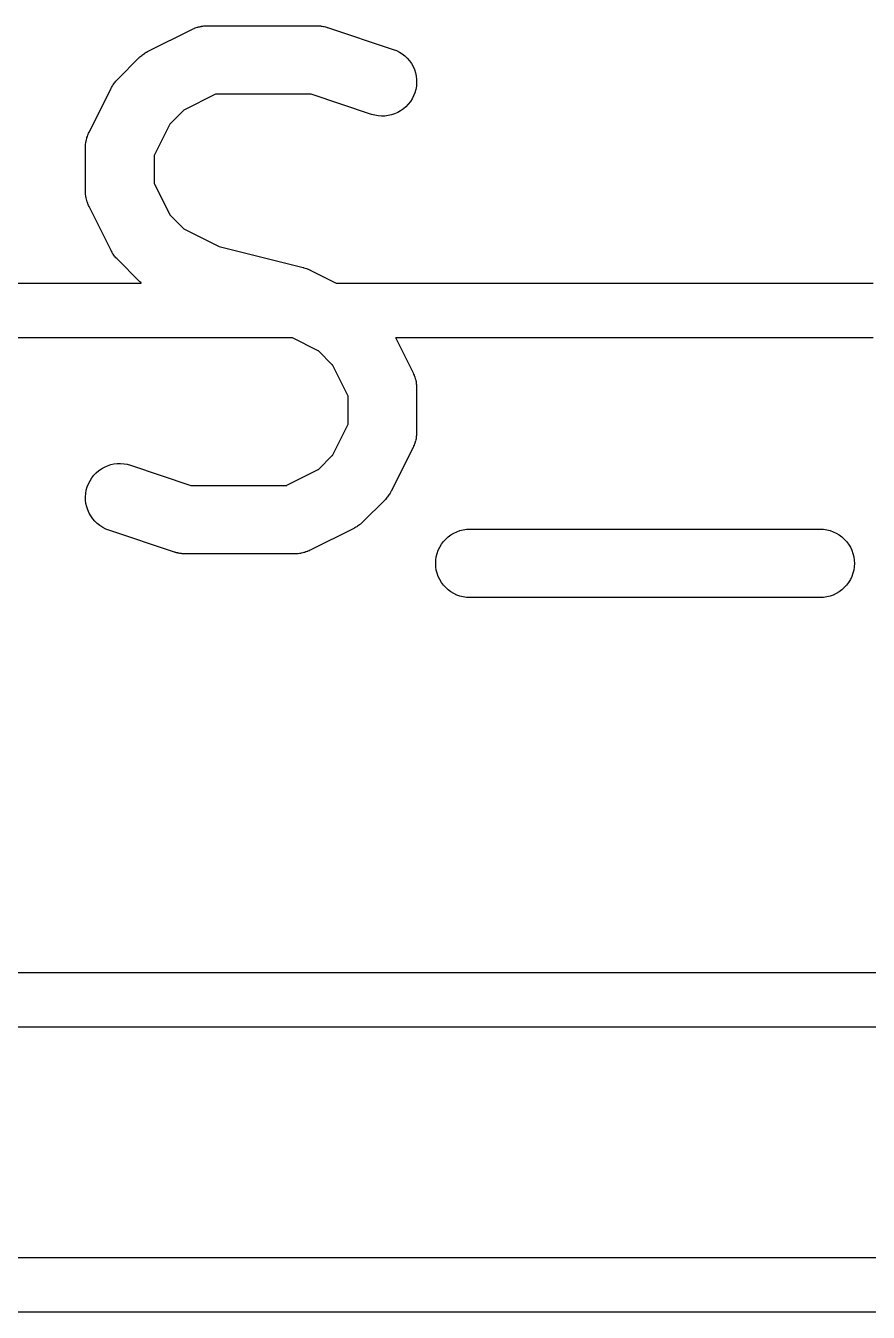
# Model space of a CAD drawing. Header units: metres. Extents: x 89 to 153, y -105 to 4.
# Drawn here: x 113.148 to 114.981, y -104.78 to -101.98 of the extents above; entities that cross this region are included whole.
import ezdxf

# ---------------------------------------------------------------- set-up
doc = ezdxf.new("R2010")
doc.units = ezdxf.units.M

msp = doc.modelspace()

# ---------------------------------------------------------------- linework, layer by layer
for points in [[(112.9991, -102.5405), (113.3987, -102.5405), (113.3987, -102.5405), (113.3987, -102.5405), (113.3987, -102.5405), (113.3987, -102.5405), (113.3987, -102.5405), (113.3987, -102.5405), (113.3987, -102.5405), (113.3987, -102.5405), (113.3988, -102.5405), (113.3988, -102.5405), (113.3988, -102.5405), (113.3988, -102.5405), (113.3988, -102.5405), (113.3988, -102.5405), (113.3988, -102.5405), (113.3988, -102.5405), (113.3988, -102.5405), (113.3988, -102.5404), (113.3988, -102.5404), (113.3988, -102.5404), (113.3989, -102.5404), (113.3989, -102.5404), (113.3989, -102.5404), (113.3989, -102.5404), (113.3989, -102.5404), (113.3989, -102.5404), (113.3989, -102.5404), (113.3989, -102.5404), (113.3989, -102.5404), (113.3989, -102.5404), (113.3989, -102.5404), (113.3989, -102.5404), (113.3989, -102.5404), (113.3989, -102.5404), (113.399, -102.5404), (113.399, -102.5404), (113.399, -102.5404), (113.399, -102.5404), (113.399, -102.5404), (113.399, -102.5404), (113.399, -102.5404), (113.399, -102.5404), (113.399, -102.5404), (113.399, -102.5403), (113.399, -102.5403), (113.399, -102.5403), (113.399, -102.5403), (113.399, -102.5403), (113.399, -102.5403), (113.399, -102.5403), (113.3991, -102.5403), (113.3991, -102.5403), (113.3991, -102.5403), (113.3991, -102.5403), (113.3991, -102.5403), (113.3991, -102.5403), (113.3991, -102.5403), (113.3991, -102.5403), (113.3991, -102.5402), (113.3991, -102.5402), (113.3991, -102.5402), (113.3991, -102.5402), (113.3991, -102.5402), (113.3991, -102.5402), (113.3991, -102.5402), (113.3991, -102.5402), (113.3991, -102.5402), (113.3991, -102.5402), (113.3991, -102.5402), (113.3991, -102.5402), (113.3991, -102.5402), (113.3991, -102.5401), (113.3991, -102.5401), (113.3992, -102.5401), (113.3992, -102.5401), (113.3992, -102.5401), (113.3992, -102.5401), (113.3992, -102.5401), (113.3992, -102.5401), (113.3992, -102.5401), (113.3992, -102.5401), (113.3992, -102.5401), (113.3992, -102.5401), (113.3992, -102.5401), (113.3992, -102.5401), (113.3992, -102.54), (113.3992, -102.54), (113.3992, -102.54), (113.3992, -102.54), (113.3992, -102.54), (113.3992, -102.54), (113.3992, -102.54), (113.3992, -102.54), (113.3992, -102.54), (113.3992, -102.54), (113.3992, -102.54), (113.3992, -102.54), (113.3992, -102.5399), (113.3992, -102.5399), (113.3992, -102.5399), (113.3992, -102.5399), (113.3992, -102.5399), (113.3992, -102.5399), (113.3992, -102.5399), (113.3992, -102.5399), (113.3992, -102.5399), (113.3992, -102.5399), (113.3992, -102.5399), (113.3992, -102.5399), (113.3992, -102.5398), (113.3992, -102.5398), (113.3992, -102.5398), (113.3992, -102.5398), (113.3992, -102.5398), (113.3992, -102.5398), (113.3991, -102.5398), (113.3991, -102.5398), (113.3991, -102.5398), (113.3991, -102.5398), (113.3991, -102.5398), (113.3991, -102.5398), (113.3991, -102.5397), (113.3991, -102.5397), (113.3991, -102.5397), (113.3991, -102.5397), (113.3991, -102.5397), (113.3991, -102.5397), (113.3991, -102.5397), (113.3991, -102.5397), (113.3991, -102.5397), (113.3991, -102.5397), (113.3991, -102.5397), (113.3991, -102.5397), (113.3991, -102.5397), (113.3991, -102.5397), (113.3991, -102.5397), (113.3991, -102.5396), (113.3991, -102.5396), (113.3991, -102.5396), (113.399, -102.5396), (113.399, -102.5396), (113.399, -102.5396), (113.399, -102.5396), (113.399, -102.5396), (113.399, -102.5396), (113.3986, -102.5392), (113.3986, -102.5392), (113.3986, -102.5392), (113.3986, -102.5392), (113.3986, -102.5392), (113.3986, -102.5392), (113.3986, -102.5392), (113.3966, -102.5375), (113.3959, -102.5368), (113.3959, -102.5368), (113.3959, -102.5368), (113.3959, -102.5368), (113.3959, -102.5368), (113.3959, -102.5368), (113.3959, -102.5368), (113.3959, -102.5368), (113.3951, -102.5361), (113.3475, -102.4885), (113.3469, -102.4877), (113.3469, -102.4877), (113.3469, -102.4877), (113.3469, -102.4877), (113.3469, -102.4877), (113.3468, -102.4877), (113.3468, -102.4877), (113.3468, -102.4877), (113.3461, -102.487), (113.3444, -102.485), (113.3444, -102.485), (113.3444, -102.485), (113.3444, -102.485), (113.3444, -102.485), (113.3444, -102.485), (113.3444, -102.485), (113.3426, -102.4831), (113.342, -102.4823), (113.342, -102.4822), (113.342, -102.4822), (113.342, -102.4822), (113.342, -102.4822), (113.342, -102.4822), (113.342, -102.4822), (113.342, -102.4822), (113.3414, -102.4815), (113.3398, -102.4793), (113.3398, -102.4793), (113.3398, -102.4793), (113.3398, -102.4793), (113.3398, -102.4793), (113.3398, -102.4793), (113.3398, -102.4793), (113.3383, -102.4772), (113.3378, -102.4763), (113.3377, -102.4763), (113.3377, -102.4763), (113.3377, -102.4763), (113.3377, -102.4763), (113.3377, -102.4763), (113.3377, -102.4763), (113.3377, -102.4763), (113.3372, -102.4755), (113.3359, -102.4732), (113.3359, -102.4732), (113.3359, -102.4732), (113.3359, -102.4732), (113.3359, -102.4732), (113.3359, -102.4732), (113.3359, -102.4732), (113.3345, -102.4709), (113.3341, -102.47), (113.3341, -102.47), (113.3341, -102.47), (113.3341, -102.47), (113.3341, -102.47), (113.3341, -102.47), (113.3341, -102.47), (113.3341, -102.47), (113.3336, -102.4691), (113.286, -102.3739), (113.2849, -102.3715), (113.2849, -102.3715), (113.2849, -102.3715), (113.2849, -102.3714), (113.2849, -102.3714), (113.2849, -102.3714), (113.2849, -102.3714), (113.2838, -102.3691), (113.2834, -102.3681), (113.2834, -102.3681), (113.2834, -102.3681), (113.2834, -102.3681), (113.2834, -102.3681), (113.2834, -102.3681), (113.2834, -102.3681), (113.2834, -102.3681), (113.283, -102.3672), (113.2822, -102.3647), (113.2822, -102.3647), (113.2822, -102.3647), (113.2822, -102.3647), (113.2822, -102.3647), (113.2822, -102.3647), (113.2822, -102.3647), (113.2813, -102.3622), (113.281, -102.3612), (113.281, -102.3612), (113.281, -102.3612), (113.281, -102.3612), (113.281, -102.3612), (113.281, -102.3612), (113.281, -102.3612), (113.281, -102.3612), (113.2807, -102.3602), (113.2802, -102.3576), (113.2802, -102.3576), (113.2802, -102.3576), (113.2802, -102.3576), (113.2802, -102.3576), (113.2802, -102.3576), (113.2802, -102.3576), (113.2795, -102.3551), (113.2794, -102.3541), (113.2794, -102.3541), (113.2794, -102.3541), (113.2794, -102.3541), (113.2794, -102.3541), (113.2794, -102.3541), (113.2794, -102.3541), (113.2794, -102.3541), (113.2791, -102.3531), (113.2788, -102.3505), (113.2788, -102.3505), (113.2788, -102.3505), (113.2788, -102.3505), (113.2788, -102.3505), (113.2788, -102.3505), (113.2788, -102.3504), (113.2784, -102.3478), (113.2784, -102.3468), (113.2784, -102.3468), (113.2784, -102.3468), (113.2784, -102.3468), (113.2784, -102.3468), (113.2784, -102.3468), (113.2784, -102.3468), (113.2784, -102.3468), (113.2783, -102.3458), (113.2782, -102.3432), (113.2782, -102.3432), (113.2782, -102.3432), (113.2782, -102.3432), (113.2782, -102.3432), (113.2782, -102.3432), (113.2782, -102.3432), (113.2781, -102.3405), (113.2781, -102.2453), (113.2782, -102.2427), (113.2782, -102.2427), (113.2782, -102.2427), (113.2782, -102.2427), (113.2782, -102.2427), (113.2782, -102.2427), (113.2782, -102.2426), (113.2783, -102.24), (113.2784, -102.239), (113.2784, -102.239), (113.2784, -102.239), (113.2784, -102.239), (113.2784, -102.239), (113.2784, -102.239), (113.2784, -102.239), (113.2784, -102.239), (113.2784, -102.238), (113.2788, -102.2354), (113.2788, -102.2354), (113.2788, -102.2354), (113.2788, -102.2354), (113.2788, -102.2354), (113.2788, -102.2354), (113.2788, -102.2354), (113.2791, -102.2327), (113.2794, -102.2318), (113.2794, -102.2318), (113.2794, -102.2318), (113.2794, -102.2318), (113.2794, -102.2318), (113.2794, -102.2317), (113.2794, -102.2317), (113.2794, -102.2317), (113.2795, -102.2308), (113.2802, -102.2282), (113.2802, -102.2282), (113.2802, -102.2282), (113.2802, -102.2282), (113.2802, -102.2282), (113.2802, -102.2282), (113.2802, -102.2282), (113.2807, -102.2256), (113.281, -102.2247), (113.281, -102.2247), (113.281, -102.2247), (113.281, -102.2246), (113.281, -102.2246), (113.281, -102.2246), (113.281, -102.2246), (113.281, -102.2246), (113.2813, -102.2237), (113.2822, -102.2212), (113.2822, -102.2212), (113.2822, -102.2212), (113.2822, -102.2212), (113.2822, -102.2212), (113.2822, -102.2212), (113.2822, -102.2212), (113.283, -102.2187), (113.2834, -102.2177), (113.2834, -102.2177), (113.2834, -102.2177), (113.2834, -102.2177), (113.2834, -102.2177), (113.2834, -102.2177), (113.2834, -102.2177), (113.2834, -102.2177), (113.2838, -102.2168), (113.2849, -102.2144), (113.2849, -102.2144), (113.2849, -102.2144), (113.2849, -102.2144), (113.2849, -102.2144), (113.2849, -102.2144), (113.2849, -102.2144), (113.286, -102.2119), (113.3336, -102.1167), (113.3341, -102.1159), (113.3341, -102.1158), (113.3341, -102.1158), (113.3341, -102.1158), (113.3341, -102.1158), (113.3341, -102.1158), (113.3341, -102.1158), (113.3341, -102.1158), (113.3345, -102.1149), (113.3359, -102.1127), (113.3359, -102.1127), (113.3359, -102.1127), (113.3359, -102.1127), (113.3359, -102.1126), (113.3359, -102.1126), (113.3359, -102.1126), (113.3372, -102.1103), (113.3377, -102.1095), (113.3377, -102.1095), (113.3377, -102.1095), (113.3377, -102.1095), (113.3377, -102.1095), (113.3377, -102.1095), (113.3377, -102.1095), (113.3378, -102.1095), (113.3383, -102.1086), (113.3398, -102.1065), (113.3398, -102.1065), (113.3398, -102.1065), (113.3398, -102.1065), (113.3398, -102.1065), (113.3398, -102.1065), (113.3398, -102.1065), (113.3414, -102.1044), (113.342, -102.1036), (113.342, -102.1036), (113.342, -102.1036), (113.342, -102.1036), (113.342, -102.1036), (113.342, -102.1036), (113.342, -102.1036), (113.342, -102.1036), (113.3426, -102.1028), (113.3444, -102.1008), (113.3444, -102.1008), (113.3444, -102.1008), (113.3444, -102.1008), (113.3444, -102.1008), (113.3444, -102.1008), (113.3444, -102.1008), (113.3461, -102.0988), (113.3468, -102.0981), (113.3468, -102.0981), (113.3468, -102.0981), (113.3469, -102.0981), (113.3469, -102.0981), (113.3469, -102.0981), (113.3469, -102.0981), (113.3469, -102.0981), (113.3475, -102.0973), (113.3951, -102.0497), (113.3959, -102.0491), (113.3959, -102.0491), (113.3959, -102.0491), (113.3959, -102.0491), (113.3959, -102.0491), (113.3959, -102.049), (113.3959, -102.049), (113.3959, -102.049), (113.3966, -102.0483), (113.3986, -102.0466), (113.3986, -102.0466), (113.3986, -102.0466), (113.3986, -102.0466), (113.3986, -102.0466), (113.3986, -102.0466), (113.3986, -102.0466), (113.4006, -102.0448), (113.4014, -102.0442), (113.4014, -102.0442), (113.4014, -102.0442), (113.4014, -102.0442), (113.4014, -102.0442), (113.4014, -102.0442), (113.4014, -102.0442), (113.4014, -102.0442), (113.4022, -102.0436), (113.4043, -102.042), (113.4043, -102.042), (113.4043, -102.042), (113.4043, -102.042), (113.4043, -102.042), (113.4043, -102.042), (113.4043, -102.042), (113.4064, -102.0405), (113.4073, -102.04), (113.4073, -102.0399), (113.4073, -102.0399), (113.4073, -102.0399), (113.4073, -102.0399), (113.4073, -102.0399), (113.4073, -102.0399), (113.4073, -102.0399), (113.4081, -102.0394), (113.4104, -102.0381), (113.4104, -102.0381), (113.4104, -102.0381), (113.4105, -102.0381), (113.4105, -102.0381), (113.4105, -102.0381), (113.4105, -102.0381), (113.4127, -102.0367), (113.4136, -102.0363), (113.4136, -102.0363), (113.4136, -102.0363), (113.4136, -102.0363), (113.4136, -102.0363), (113.4136, -102.0363), (113.4136, -102.0363), (113.4137, -102.0363), (113.4145, -102.0358), (113.5097, -101.9882), (113.5122, -101.9871), (113.5122, -101.9871), (113.5122, -101.9871), (113.5122, -101.9871), (113.5122, -101.9871), (113.5122, -101.9871), (113.5122, -101.9871), (113.5146, -101.986), (113.5155, -101.9856), (113.5155, -101.9856), (113.5155, -101.9856), (113.5155, -101.9856), (113.5155, -101.9856), (113.5155, -101.9856), (113.5155, -101.9856), (113.5155, -101.9856), (113.5165, -101.9852), (113.519, -101.9844), (113.519, -101.9844), (113.519, -101.9844), (113.519, -101.9844), (113.519, -101.9844), (113.519, -101.9844), (113.519, -101.9844), (113.5215, -101.9835), (113.5224, -101.9832), (113.5224, -101.9832), (113.5224, -101.9832), (113.5224, -101.9832), (113.5224, -101.9832), (113.5225, -101.9832), (113.5225, -101.9832), (113.5225, -101.9832), (113.5234, -101.9829), (113.526, -101.9824), (113.526, -101.9824), (113.526, -101.9824), (113.526, -101.9824), (113.526, -101.9824), (113.526, -101.9824), (113.526, -101.9824), (113.5286, -101.9817), (113.5295, -101.9816), (113.5295, -101.9816), (113.5295, -101.9816), (113.5296, -101.9816), (113.5296, -101.9816), (113.5296, -101.9816), (113.5296, -101.9816), (113.5296, -101.9816), (113.5305, -101.9813), (113.5332, -101.981), (113.5332, -101.981), (113.5332, -101.981), (113.5332, -101.981), (113.5332, -101.981), (113.5332, -101.981), (113.5332, -101.981), (113.5358, -101.9806), (113.5368, -101.9806), (113.5368, -101.9806), (113.5368, -101.9806), (113.5368, -101.9806), (113.5368, -101.9806), (113.5368, -101.9806), (113.5368, -101.9806), (113.5368, -101.9806), (113.5378, -101.9805), (113.5404, -101.9804), (113.5405, -101.9804), (113.5405, -101.9804), (113.5405, -101.9804), (113.5405, -101.9804), (113.5405, -101.9804), (113.5405, -101.9804), (113.5431, -101.9803), (113.7812, -101.9803), (113.7822, -101.9803), (113.7822, -101.9803), (113.7822, -101.9803), (113.7822, -101.9803), (113.7822, -101.9803), (113.7822, -101.9803), (113.7822, -101.9803), (113.7822, -101.9803), (113.7832, -101.9803), (113.7858, -101.9805), (113.7859, -101.9805), (113.7859, -101.9805), (113.7859, -101.9805), (113.7859, -101.9805), (113.7859, -101.9805), (113.7859, -101.9805), (113.7885, -101.9806), (113.7895, -101.9808), (113.7895, -101.9808), (113.7895, -101.9808), (113.7895, -101.9808), (113.7895, -101.9808), (113.7895, -101.9808), (113.7895, -101.9808), (113.7895, -101.9808), (113.7905, -101.9809), (113.7931, -101.9813), (113.7931, -101.9813), (113.7931, -101.9813), (113.7931, -101.9813), (113.7931, -101.9813), (113.7931, -101.9813), (113.7931, -101.9813), (113.7957, -101.9817), (113.7967, -101.982), (113.7967, -101.982), (113.7967, -101.982), (113.7967, -101.982), (113.7967, -101.982), (113.7967, -101.982), (113.7967, -101.982), (113.7967, -101.982), (113.7977, -101.9821), (113.8003, -101.9829), (113.8003, -101.9829), (113.8003, -101.9829), (113.8003, -101.9829), (113.8003, -101.9829), (113.8003, -101.9829), (113.8003, -101.9829), (113.8028, -101.9835), (113.8038, -101.9838), (113.8038, -101.9838), (113.8038, -101.9838), (113.8038, -101.9838), (113.8038, -101.9838), (113.8038, -101.9838), (113.8038, -101.9838), (113.8038, -101.9838), (113.8048, -101.9841), (113.9476, -102.0317), (113.9544, -102.0344), (113.961, -102.0377), (113.9671, -102.0416), (113.9729, -102.0461), (113.9782, -102.0512), (113.9829, -102.0567), (113.9871, -102.0627), (113.9907, -102.0691), (113.9937, -102.0758), (113.9959, -102.0828), (113.9975, -102.0899), (113.9984, -102.0972), (113.9986, -102.1045), (113.998, -102.1118), (113.9967, -102.119), (113.9948, -102.126), (113.9921, -102.1328), (113.9888, -102.1394), (113.9849, -102.1455), (113.9804, -102.1513), (113.9753, -102.1566), (113.9697, -102.1613), (113.9638, -102.1655), (113.9574, -102.1691), (113.9507, -102.1721), (113.9437, -102.1743), (113.9366, -102.1759), (113.9293, -102.1768), (113.922, -102.1769), (113.9147, -102.1764), (113.9075, -102.1751), (113.9005, -102.1731), (113.7692, -102.1294), (113.7692, -102.1294), (113.7692, -102.1294), (113.7691, -102.1294), (113.7691, -102.1294), (113.7691, -102.1294), (113.7691, -102.1294), (113.7691, -102.1294), (113.7691, -102.1294), (113.7691, -102.1294), (113.7691, -102.1294), (113.7691, -102.1294), (113.7691, -102.1294), (113.7691, -102.1294), (113.7691, -102.1294), (113.769, -102.1294), (113.769, -102.1294), (113.769, -102.1294), (113.769, -102.1294), (113.769, -102.1294), (113.5608, -102.1294), (113.5608, -102.1294), (113.5608, -102.1294), (113.5608, -102.1294), (113.5608, -102.1294), (113.5608, -102.1294), (113.5608, -102.1294), (113.5608, -102.1294), (113.5608, -102.1294), (113.5607, -102.1294), (113.5607, -102.1294), (113.5607, -102.1294), (113.5607, -102.1294), (113.5607, -102.1294), (113.5607, -102.1294), (113.5607, -102.1294), (113.5607, -102.1294), (113.5607, -102.1294), (113.5607, -102.1294), (113.5607, -102.1294), (113.5607, -102.1294), (113.5606, -102.1294), (113.5606, -102.1294), (113.5606, -102.1294), (113.5606, -102.1294), (113.5606, -102.1294), (113.5606, -102.1294), (113.5606, -102.1294), (113.5606, -102.1294), (113.5606, -102.1294), (113.5606, -102.1294), (113.5606, -102.1294), (113.4921, -102.1637), (113.4921, -102.1637), (113.4921, -102.1637), (113.4921, -102.1637), (113.4921, -102.1637), (113.492, -102.1637), (113.492, -102.1637), (113.492, -102.1637), (113.492, -102.1637), (113.492, -102.1637), (113.492, -102.1637), (113.492, -102.1637), (113.492, -102.1637), (113.492, -102.1637), (113.492, -102.1637), (113.492, -102.1637), (113.492, -102.1637), (113.492, -102.1637), (113.492, -102.1637), (113.492, -102.1638), (113.4616, -102.1942), (113.4615, -102.1942), (113.4615, -102.1942), (113.4615, -102.1942), (113.4615, -102.1942), (113.4615, -102.1942), (113.4615, -102.1942), (113.4615, -102.1942), (113.4615, -102.1942), (113.4615, -102.1942), (113.4615, -102.1942), (113.4615, -102.1942), (113.4615, -102.1942), (113.4615, -102.1942), (113.4615, -102.1942), (113.4615, -102.1943), (113.4615, -102.1943), (113.4615, -102.1943), (113.4615, -102.1943), (113.4615, -102.1943), (113.4272, -102.2628), (113.4272, -102.2628), (113.4272, -102.2628), (113.4272, -102.2628), (113.4272, -102.2628), (113.4272, -102.2628), (113.4272, -102.2628), (113.4272, -102.2628), (113.4272, -102.2628), (113.4272, -102.2628), (113.4272, -102.2628), (113.4272, -102.2629), (113.4272, -102.2629), (113.4272, -102.2629), (113.4272, -102.2629), (113.4272, -102.2629), (113.4272, -102.2629), (113.4272, -102.2629), (113.4272, -102.2629), (113.4272, -102.2629), (113.4272, -102.2629), (113.4272, -102.2629), (113.4272, -102.2629), (113.4272, -102.263), (113.4272, -102.263), (113.4272, -102.263), (113.4272, -102.263), (113.4272, -102.263), (113.4272, -102.263), (113.4272, -102.263), (113.4272, -102.263), (113.4272, -102.263), (113.4272, -102.3228), (113.4272, -102.3228), (113.4272, -102.3228), (113.4272, -102.3228), (113.4272, -102.3228), (113.4272, -102.3229), (113.4272, -102.3229), (113.4272, -102.3229), (113.4272, -102.3229), (113.4272, -102.3229), (113.4272, -102.3229), (113.4272, -102.3229), (113.4272, -102.3229), (113.4272, -102.3229), (113.4272, -102.3229), (113.4272, -102.3229), (113.4272, -102.3229), (113.4272, -102.3229), (113.4272, -102.323), (113.4272, -102.323), (113.4272, -102.323), (113.4272, -102.323), (113.4272, -102.323), (113.4272, -102.323), (113.4272, -102.323), (113.4272, -102.323), (113.4272, -102.323), (113.4272, -102.323), (113.4272, -102.323), (113.4272, -102.323), (113.4272, -102.323), (113.4272, -102.323), (113.4615, -102.3915), (113.4615, -102.3916), (113.4615, -102.3916), (113.4615, -102.3916), (113.4615, -102.3916), (113.4615, -102.3916), (113.4615, -102.3916), (113.4615, -102.3916), (113.4615, -102.3916), (113.4615, -102.3916), (113.4615, -102.3916), (113.4615, -102.3916), (113.4615, -102.3916), (113.4615, -102.3916), (113.4615, -102.3916), (113.4615, -102.3917), (113.4615, -102.3917), (113.4615, -102.3917), (113.4615, -102.3917), (113.4616, -102.3917), (113.492, -102.4221), (113.492, -102.4221), (113.492, -102.4221), (113.492, -102.4221), (113.492, -102.4221), (113.492, -102.4221), (113.492, -102.4221), (113.492, -102.4221), (113.492, -102.4221), (113.492, -102.4221), (113.492, -102.4221), (113.492, -102.4221), (113.492, -102.4221), (113.492, -102.4221), (113.492, -102.4221), (113.4921, -102.4222), (113.4921, -102.4222), (113.4921, -102.4222), (113.4921, -102.4222), (113.4921, -102.4222), (113.5691, -102.4607), (113.5691, -102.4607), (113.5691, -102.4607), (113.5691, -102.4607), (113.5691, -102.4607), (113.5691, -102.4607), (113.5691, -102.4607), (113.5691, -102.4607), (113.5691, -102.4607), (113.5691, -102.4607), (113.5691, -102.4607), (113.5692, -102.4607), (113.5692, -102.4607), (113.5692, -102.4607), (113.7516, -102.5063), (113.7524, -102.5066), (113.7524, -102.5066), (113.7524, -102.5066), (113.7524, -102.5066), (113.7524, -102.5066), (113.7525, -102.5066), (113.7525, -102.5066), (113.7525, -102.5066), (113.7533, -102.5067), (113.7559, -102.5076), (113.7559, -102.5076), (113.7559, -102.5076), (113.7559, -102.5076), (113.7559, -102.5076), (113.7559, -102.5076), (113.7559, -102.5076), (113.7586, -102.5084), (113.7594, -102.5087), (113.7594, -102.5088), (113.7594, -102.5088), (113.7594, -102.5088), (113.7594, -102.5088), (113.7594, -102.5088), (113.7594, -102.5088), (113.7594, -102.5088), (113.7602, -102.509), (113.7628, -102.5102), (113.7628, -102.5102), (113.7628, -102.5102), (113.7628, -102.5102), (113.7628, -102.5102), (113.7628, -102.5102), (113.7628, -102.5102), (113.7654, -102.5112), (113.7661, -102.5116), (113.7661, -102.5116), (113.7661, -102.5116), (113.7661, -102.5116), (113.7661, -102.5116), (113.7662, -102.5116), (113.7662, -102.5116), (113.7662, -102.5116), (113.7669, -102.512), (113.8238, -102.5404), (113.8238, -102.5404), (113.8238, -102.5404), (113.8238, -102.5404), (113.8238, -102.5404), (113.8239, -102.5404), (113.8239, -102.5404), (113.8239, -102.5404), (113.8239, -102.5404), (113.8239, -102.5404), (113.8239, -102.5404), (113.8239, -102.5404), (113.8239, -102.5405), (113.8239, -102.5405), (113.8239, -102.5405), (113.8239, -102.5405), (113.8239, -102.5405), (113.8239, -102.5405), (113.824, -102.5405), (113.824, -102.5405), (113.824, -102.5405), (113.824, -102.5405), (113.824, -102.5405), (113.824, -102.5405), (113.824, -102.5405), (113.824, -102.5405), (113.824, -102.5405), (113.824, -102.5405), (113.824, -102.5405), (113.824, -102.5405), (113.824, -102.5405), (113.824, -102.5405), (114.9919, -102.5405)], [(114.9919, -102.6595), (113.9534, -102.6595), (113.9534, -102.6595), (113.9534, -102.6595), (113.9534, -102.6595), (113.9534, -102.6595), (113.9534, -102.6595), (113.9534, -102.6595), (113.9534, -102.6595), (113.9533, -102.6595), (113.9533, -102.6595), (113.9533, -102.6595), (113.9533, -102.6595), (113.9533, -102.6595), (113.9533, -102.6595), (113.9533, -102.6595), (113.9533, -102.6595), (113.9533, -102.6595), (113.9533, -102.6595), (113.9533, -102.6596), (113.9533, -102.6596), (113.9532, -102.6596), (113.9532, -102.6596), (113.9532, -102.6596), (113.9532, -102.6596), (113.9532, -102.6596), (113.9532, -102.6596), (113.9532, -102.6596), (113.9532, -102.6596), (113.9532, -102.6596), (113.9532, -102.6596), (113.9532, -102.6596), (113.9532, -102.6596), (113.9532, -102.6596), (113.9532, -102.6596), (113.9532, -102.6596), (113.9531, -102.6596), (113.9531, -102.6596), (113.9531, -102.6596), (113.9531, -102.6596), (113.9531, -102.6596), (113.9531, -102.6596), (113.9531, -102.6596), (113.9531, -102.6596), (113.9531, -102.6596), (113.9531, -102.6596), (113.9531, -102.6597), (113.9531, -102.6597), (113.9531, -102.6597), (113.9531, -102.6597), (113.9531, -102.6597), (113.953, -102.6597), (113.953, -102.6597), (113.953, -102.6597), (113.953, -102.6597), (113.953, -102.6597), (113.953, -102.6597), (113.953, -102.6597), (113.953, -102.6597), (113.953, -102.6597), (113.953, -102.6597), (113.953, -102.6597), (113.953, -102.6597), (113.953, -102.6598), (113.953, -102.6598), (113.953, -102.6598), (113.953, -102.6598), (113.953, -102.6598), (113.953, -102.6598), (113.953, -102.6598), (113.953, -102.6598), (113.953, -102.6598), (113.953, -102.6598), (113.9529, -102.6598), (113.9529, -102.6598), (113.9529, -102.6598), (113.9529, -102.6599), (113.9529, -102.6599), (113.9529, -102.6599), (113.9529, -102.6599), (113.9529, -102.6599), (113.9529, -102.6599), (113.9529, -102.6599), (113.9529, -102.6599), (113.9529, -102.6599), (113.9529, -102.6599), (113.9529, -102.6599), (113.9529, -102.6599), (113.9529, -102.6599), (113.9529, -102.6599), (113.9529, -102.66), (113.9529, -102.66), (113.9529, -102.66), (113.9529, -102.66), (113.9529, -102.66), (113.9529, -102.66), (113.9529, -102.66), (113.9529, -102.66), (113.9529, -102.66), (113.9529, -102.66), (113.9529, -102.66), (113.9529, -102.66), (113.9529, -102.6601), (113.9529, -102.6601), (113.9529, -102.6601), (113.9529, -102.6601), (113.9529, -102.6601), (113.9529, -102.6601), (113.9529, -102.6601), (113.9529, -102.6601), (113.9529, -102.6601), (113.9529, -102.6601), (113.9529, -102.6601), (113.9529, -102.6601), (113.9529, -102.6602), (113.9529, -102.6602), (113.9529, -102.6602), (113.9529, -102.6602), (113.9529, -102.6602), (113.9529, -102.6602), (113.9529, -102.6602), (113.9529, -102.6602), (113.9529, -102.6602), (113.9529, -102.6602), (113.9529, -102.6602), (113.9529, -102.6602), (113.953, -102.6602), (113.953, -102.6602), (113.953, -102.6603), (113.9907, -102.7358), (113.9918, -102.7382), (113.9918, -102.7382), (113.9918, -102.7382), (113.9918, -102.7382), (113.9918, -102.7382), (113.9918, -102.7382), (113.9918, -102.7382), (113.9929, -102.7406), (113.9932, -102.7415), (113.9932, -102.7415), (113.9932, -102.7415), (113.9933, -102.7415), (113.9933, -102.7415), (113.9933, -102.7415), (113.9933, -102.7415), (113.9933, -102.7416), (113.9937, -102.7425), (113.9945, -102.745), (113.9945, -102.745), (113.9945, -102.745), (113.9945, -102.745), (113.9945, -102.745), (113.9945, -102.745), (113.9945, -102.745), (113.9954, -102.7475), (113.9956, -102.7484), (113.9956, -102.7484), (113.9956, -102.7484), (113.9956, -102.7485), (113.9956, -102.7485), (113.9956, -102.7485), (113.9956, -102.7485), (113.9956, -102.7485), (113.9959, -102.7494), (113.9965, -102.752), (113.9965, -102.752), (113.9965, -102.752), (113.9965, -102.752), (113.9965, -102.752), (113.9965, -102.752), (113.9965, -102.752), (113.9972, -102.7546), (113.9973, -102.7555), (113.9973, -102.7556), (113.9973, -102.7556), (113.9973, -102.7556), (113.9973, -102.7556), (113.9973, -102.7556), (113.9973, -102.7556), (113.9973, -102.7556), (113.9975, -102.7566), (113.9978, -102.7592), (113.9978, -102.7592), (113.9978, -102.7592), (113.9978, -102.7592), (113.9978, -102.7592), (113.9978, -102.7592), (113.9978, -102.7592), (113.9982, -102.7618), (113.9983, -102.7628), (113.9983, -102.7628), (113.9983, -102.7628), (113.9983, -102.7628), (113.9983, -102.7628), (113.9983, -102.7628), (113.9983, -102.7628), (113.9983, -102.7628), (113.9984, -102.7638), (113.9985, -102.7665), (113.9985, -102.7665), (113.9985, -102.7665), (113.9985, -102.7665), (113.9985, -102.7665), (113.9985, -102.7665), (113.9985, -102.7665), (113.9986, -102.7691), (113.9986, -102.8643), (113.9985, -102.867), (113.9985, -102.867), (113.9985, -102.867), (113.9985, -102.867), (113.9985, -102.867), (113.9985, -102.867), (113.9985, -102.867), (113.9984, -102.8696), (113.9983, -102.8706), (113.9983, -102.8706), (113.9983, -102.8706), (113.9983, -102.8706), (113.9983, -102.8706), (113.9983, -102.8706), (113.9983, -102.8706), (113.9983, -102.8707), (113.9982, -102.8716), (113.9978, -102.8743), (113.9978, -102.8743), (113.9978, -102.8743), (113.9978, -102.8743), (113.9978, -102.8743), (113.9978, -102.8743), (113.9978, -102.8743), (113.9975, -102.8769), (113.9973, -102.8779), (113.9973, -102.8779), (113.9973, -102.8779), (113.9973, -102.8779), (113.9973, -102.8779), (113.9973, -102.8779), (113.9973, -102.8779), (113.9973, -102.8779), (113.9972, -102.8789), (113.9965, -102.8814), (113.9965, -102.8814), (113.9965, -102.8814), (113.9965, -102.8814), (113.9965, -102.8815), (113.9965, -102.8815), (113.9965, -102.8815), (113.9959, -102.884), (113.9956, -102.885), (113.9956, -102.885), (113.9956, -102.885), (113.9956, -102.885), (113.9956, -102.885), (113.9956, -102.885), (113.9956, -102.885), (113.9956, -102.885), (113.9954, -102.886), (113.9945, -102.8885), (113.9945, -102.8885), (113.9945, -102.8885), (113.9945, -102.8885), (113.9945, -102.8885), (113.9945, -102.8885), (113.9945, -102.8885), (113.9937, -102.891), (113.9933, -102.8919), (113.9933, -102.8919), (113.9933, -102.8919), (113.9933, -102.8919), (113.9933, -102.8919), (113.9932, -102.8919), (113.9932, -102.8919), (113.9932, -102.8919), (113.9929, -102.8929), (113.9918, -102.8952), (113.9918, -102.8953), (113.9918, -102.8953), (113.9918, -102.8953), (113.9918, -102.8953), (113.9918, -102.8953), (113.9918, -102.8953), (113.9907, -102.8977), (113.9431, -102.9929), (113.9426, -102.9938), (113.9426, -102.9938), (113.9426, -102.9938), (113.9426, -102.9938), (113.9426, -102.9938), (113.9426, -102.9938), (113.9426, -102.9938), (113.9426, -102.9938), (113.9422, -102.9947), (113.9408, -102.997), (113.9408, -102.997), (113.9408, -102.997), (113.9408, -102.997), (113.9408, -102.997), (113.9408, -102.997), (113.9408, -102.997), (113.9395, -102.9993), (113.9389, -103.0001), (113.9389, -103.0001), (113.9389, -103.0001), (113.9389, -103.0001), (113.9389, -103.0001), (113.9389, -103.0001), (113.9389, -103.0001), (113.9389, -103.0001), (113.9384, -103.001), (113.9368, -103.0031), (113.9368, -103.0031), (113.9368, -103.0031), (113.9368, -103.0031), (113.9368, -103.0031), (113.9368, -103.0031), (113.9368, -103.0031), (113.9353, -103.0053), (113.9347, -103.006), (113.9347, -103.006), (113.9347, -103.006), (113.9347, -103.0061), (113.9347, -103.0061), (113.9346, -103.0061), (113.9346, -103.0061), (113.9346, -103.0061), (113.934, -103.0069), (113.9323, -103.0088), (113.9323, -103.0088), (113.9323, -103.0088), (113.9323, -103.0088), (113.9323, -103.0088), (113.9323, -103.0088), (113.9323, -103.0088), (113.9305, -103.0108), (113.9298, -103.0115), (113.9298, -103.0115), (113.9298, -103.0115), (113.9298, -103.0115), (113.9298, -103.0115), (113.9298, -103.0115), (113.9298, -103.0115), (113.9298, -103.0115), (113.9291, -103.0123), (113.8815, -103.0599), (113.8808, -103.0606), (113.8808, -103.0606), (113.8808, -103.0606), (113.8808, -103.0606), (113.8808, -103.0606), (113.8808, -103.0606), (113.8808, -103.0606), (113.8808, -103.0606), (113.8801, -103.0613), (113.8781, -103.063), (113.8781, -103.063), (113.8781, -103.063), (113.8781, -103.063), (113.8781, -103.063), (113.8781, -103.063), (113.878, -103.063), (113.8761, -103.0648), (113.8753, -103.0654), (113.8753, -103.0654), (113.8753, -103.0654), (113.8753, -103.0654), (113.8753, -103.0654), (113.8753, -103.0654), (113.8753, -103.0654), (113.8753, -103.0654), (113.8745, -103.0661), (113.8723, -103.0676), (113.8723, -103.0676), (113.8723, -103.0676), (113.8723, -103.0676), (113.8723, -103.0676), (113.8723, -103.0676), (113.8723, -103.0676), (113.8702, -103.0692), (113.8694, -103.0697), (113.8694, -103.0697), (113.8694, -103.0697), (113.8693, -103.0697), (113.8693, -103.0697), (113.8693, -103.0697), (113.8693, -103.0697), (113.8693, -103.0697), (113.8685, -103.0703), (113.8662, -103.0716), (113.8662, -103.0716), (113.8662, -103.0716), (113.8662, -103.0716), (113.8662, -103.0716), (113.8662, -103.0716), (113.8662, -103.0716), (113.8639, -103.0729), (113.863, -103.0734), (113.863, -103.0734), (113.863, -103.0734), (113.863, -103.0734), (113.863, -103.0734), (113.863, -103.0734), (113.863, -103.0734), (113.863, -103.0734), (113.8621, -103.0739), (113.7669, -103.1215), (113.7645, -103.1225), (113.7645, -103.1226), (113.7645, -103.1226), (113.7645, -103.1226), (113.7645, -103.1226), (113.7645, -103.1226), (113.7645, -103.1226), (113.7621, -103.1237), (113.7612, -103.124), (113.7611, -103.124), (113.7611, -103.124), (113.7611, -103.124), (113.7611, -103.124), (113.7611, -103.124), (113.7611, -103.124), (113.7611, -103.124), (113.7602, -103.1244), (113.7577, -103.1253), (113.7577, -103.1253), (113.7577, -103.1253), (113.7577, -103.1253), (113.7577, -103.1253), (113.7577, -103.1253), (113.7577, -103.1253), (113.7552, -103.1261), (113.7542, -103.1264), (113.7542, -103.1264), (113.7542, -103.1264), (113.7542, -103.1264), (113.7542, -103.1264), (113.7542, -103.1264), (113.7542, -103.1264), (113.7542, -103.1264), (113.7533, -103.1267), (113.7507, -103.1273), (113.7507, -103.1273), (113.7507, -103.1273), (113.7507, -103.1273), (113.7507, -103.1273), (113.7507, -103.1273), (113.7507, -103.1273), (113.7481, -103.1279), (113.7471, -103.1281), (113.7471, -103.1281), (113.7471, -103.1281), (113.7471, -103.1281), (113.7471, -103.1281), (113.7471, -103.1281), (113.7471, -103.1281), (113.7471, -103.1281), (113.7461, -103.1283), (113.7435, -103.1286), (113.7435, -103.1286), (113.7435, -103.1286), (113.7435, -103.1286), (113.7435, -103.1286), (113.7435, -103.1286), (113.7435, -103.1286), (113.7409, -103.129), (113.7399, -103.129), (113.7399, -103.129), (113.7399, -103.129), (113.7399, -103.129), (113.7399, -103.129), (113.7399, -103.129), (113.7399, -103.129), (113.7398, -103.129), (113.7389, -103.1292), (113.7362, -103.1292), (113.7362, -103.1292), (113.7362, -103.1292), (113.7362, -103.1292), (113.7362, -103.1292), (113.7362, -103.1292), (113.7362, -103.1292), (113.7336, -103.1294), (113.4955, -103.1294), (113.4945, -103.1293), (113.4945, -103.1293), (113.4945, -103.1293), (113.4945, -103.1293), (113.4945, -103.1293), (113.4945, -103.1293), (113.4945, -103.1293), (113.4944, -103.1293), (113.4934, -103.1293), (113.4908, -103.1291), (113.4908, -103.1291), (113.4908, -103.1291), (113.4908, -103.1291), (113.4908, -103.1291), (113.4908, -103.1291), (113.4908, -103.1291), (113.4882, -103.129), (113.4872, -103.1289), (113.4872, -103.1288), (113.4872, -103.1288), (113.4872, -103.1288), (113.4872, -103.1288), (113.4872, -103.1288), (113.4872, -103.1288), (113.4871, -103.1288), (113.4862, -103.1288), (113.4836, -103.1283), (113.4836, -103.1283), (113.4836, -103.1283), (113.4835, -103.1283), (113.4835, -103.1283), (113.4835, -103.1283), (113.4835, -103.1283), (113.4809, -103.1279), (113.48, -103.1277), (113.48, -103.1277), (113.48, -103.1277), (113.4799, -103.1277), (113.4799, -103.1277), (113.4799, -103.1277), (113.4799, -103.1277), (113.4799, -103.1277), (113.4789, -103.1275), (113.4764, -103.1268), (113.4764, -103.1268), (113.4764, -103.1268), (113.4764, -103.1268), (113.4764, -103.1268), (113.4764, -103.1268), (113.4764, -103.1268), (113.4738, -103.1261), (113.4729, -103.1258), (113.4729, -103.1258), (113.4729, -103.1258), (113.4729, -103.1258), (113.4729, -103.1258), (113.4729, -103.1258), (113.4729, -103.1258), (113.4729, -103.1258), (113.4719, -103.1255), (113.3291, -103.0779), (113.3222, -103.0753), (113.3157, -103.072), (113.3095, -103.068), (113.3038, -103.0635), (113.2985, -103.0585), (113.2937, -103.0529), (113.2895, -103.0469), (113.286, -103.0405), (113.283, -103.0338), (113.2807, -103.0269), (113.2791, -103.0197), (113.2783, -103.0125), (113.2781, -103.0052), (113.2787, -102.9979), (113.2799, -102.9907), (113.2819, -102.9836), (113.2846, -102.9768), (113.2879, -102.9703), (113.2918, -102.9641), (113.2963, -102.9584), (113.3014, -102.9531), (113.3069, -102.9483), (113.3129, -102.9441), (113.3193, -102.9405), (113.326, -102.9376), (113.3329, -102.9353), (113.3401, -102.9337), (113.3473, -102.9329), (113.3546, -102.9327), (113.3619, -102.9332), (113.3691, -102.9345), (113.3762, -102.9365), (113.5075, -102.9803), (113.5075, -102.9803), (113.5075, -102.9803), (113.5075, -102.9803), (113.5075, -102.9803), (113.5075, -102.9803), (113.5075, -102.9803), (113.5075, -102.9803), (113.5076, -102.9803), (113.5076, -102.9803), (113.5076, -102.9803), (113.5076, -102.9803), (113.5076, -102.9803), (113.5076, -102.9803), (113.5076, -102.9803), (113.5076, -102.9803), (113.5076, -102.9803), (113.5076, -102.9803), (113.5076, -102.9803), (113.5077, -102.9803), (113.7159, -102.9803), (113.7159, -102.9803), (113.7159, -102.9803), (113.7159, -102.9803), (113.7159, -102.9803), (113.7159, -102.9803), (113.7159, -102.9803), (113.7159, -102.9803), (113.7159, -102.9803), (113.7159, -102.9803), (113.7159, -102.9803), (113.7159, -102.9803), (113.7159, -102.9803), (113.7159, -102.9803), (113.716, -102.9803), (113.716, -102.9803), (113.716, -102.9803), (113.716, -102.9803), (113.716, -102.9803), (113.716, -102.9803), (113.716, -102.9803), (113.716, -102.9803), (113.716, -102.9803), (113.716, -102.9803), (113.716, -102.9802), (113.716, -102.9802), (113.716, -102.9802), (113.7161, -102.9802), (113.7161, -102.9802), (113.7161, -102.9802), (113.7161, -102.9802), (113.7161, -102.9802), (113.7846, -102.946), (113.7846, -102.946), (113.7846, -102.946), (113.7846, -102.946), (113.7846, -102.946), (113.7846, -102.946), (113.7846, -102.946), (113.7846, -102.946), (113.7846, -102.9459), (113.7847, -102.9459), (113.7847, -102.9459), (113.7847, -102.9459), (113.7847, -102.9459), (113.7847, -102.9459), (113.7847, -102.9459), (113.7847, -102.9459), (113.7847, -102.9459), (113.7847, -102.9459), (113.7847, -102.9459), (113.7847, -102.9459), (113.8151, -102.9155), (113.8151, -102.9155), (113.8151, -102.9155), (113.8151, -102.9155), (113.8151, -102.9155), (113.8151, -102.9155), (113.8151, -102.9154), (113.8151, -102.9154), (113.8152, -102.9154), (113.8152, -102.9154), (113.8152, -102.9154), (113.8152, -102.9154), (113.8152, -102.9154), (113.8152, -102.9154), (113.8152, -102.9154), (113.8152, -102.9154), (113.8152, -102.9154), (113.8152, -102.9154), (113.8152, -102.9154), (113.8152, -102.9154), (113.8495, -102.8469), (113.8495, -102.8468), (113.8495, -102.8468), (113.8495, -102.8468), (113.8495, -102.8468), (113.8495, -102.8468), (113.8495, -102.8468), (113.8495, -102.8468), (113.8495, -102.8468), (113.8495, -102.8468), (113.8495, -102.8468), (113.8495, -102.8468), (113.8495, -102.8468), (113.8495, -102.8468), (113.8495, -102.8468), (113.8495, -102.8467), (113.8495, -102.8467), (113.8495, -102.8467), (113.8495, -102.8467), (113.8495, -102.8467), (113.8495, -102.8467), (113.8495, -102.8467), (113.8495, -102.8467), (113.8495, -102.8467), (113.8495, -102.8467), (113.8495, -102.8467), (113.8495, -102.8467), (113.8495, -102.8467), (113.8495, -102.8467), (113.8495, -102.8466), (113.8495, -102.8466), (113.8495, -102.8466), (113.8495, -102.7868), (113.8495, -102.7868), (113.8495, -102.7868), (113.8495, -102.7868), (113.8495, -102.7868), (113.8495, -102.7868), (113.8495, -102.7868), (113.8495, -102.7868), (113.8495, -102.7868), (113.8495, -102.7867), (113.8495, -102.7867), (113.8495, -102.7867), (113.8495, -102.7867), (113.8495, -102.7867), (113.8495, -102.7867), (113.8495, -102.7867), (113.8495, -102.7867), (113.8495, -102.7867), (113.8495, -102.7867), (113.8495, -102.7867), (113.8495, -102.7867), (113.8495, -102.7867), (113.8495, -102.7867), (113.8495, -102.7866), (113.8495, -102.7866), (113.8495, -102.7866), (113.8495, -102.7866), (113.8495, -102.7866), (113.8495, -102.7866), (113.8495, -102.7866), (113.8495, -102.7866), (113.8495, -102.7866), (113.8152, -102.7181), (113.8152, -102.7181), (113.8152, -102.7181), (113.8152, -102.7181), (113.8152, -102.7181), (113.8152, -102.7181), (113.8152, -102.718), (113.8152, -102.718), (113.8152, -102.718), (113.8152, -102.718), (113.8152, -102.718), (113.8152, -102.718), (113.8151, -102.718), (113.8151, -102.718), (113.8151, -102.718), (113.8151, -102.718), (113.8151, -102.718), (113.8151, -102.718), (113.8151, -102.718), (113.8151, -102.718), (113.7847, -102.6876), (113.7847, -102.6876), (113.7847, -102.6876), (113.7847, -102.6875), (113.7847, -102.6875), (113.7847, -102.6875), (113.7847, -102.6875), (113.7847, -102.6875), (113.7847, -102.6875), (113.7847, -102.6875), (113.7847, -102.6875), (113.7846, -102.6875), (113.7846, -102.6875), (113.7846, -102.6875), (113.7846, -102.6875), (113.7846, -102.6875), (113.7846, -102.6875), (113.7846, -102.6875), (113.7846, -102.6875), (113.7846, -102.6875), (113.7288, -102.6596), (113.7288, -102.6596), (113.7288, -102.6596), (113.7288, -102.6596), (113.7288, -102.6596), (113.7288, -102.6596), (113.7288, -102.6596), (113.7288, -102.6596), (113.7288, -102.6596), (113.7287, -102.6596), (113.7287, -102.6596), (113.7287, -102.6596), (113.7287, -102.6595), (113.7287, -102.6595), (113.7287, -102.6595), (113.7287, -102.6595), (113.7287, -102.6595), (113.7287, -102.6595), (113.7287, -102.6595), (113.7287, -102.6595), (113.7287, -102.6595), (113.7287, -102.6595), (113.7287, -102.6595), (113.7286, -102.6595), (113.7286, -102.6595), (113.7286, -102.6595), (113.7286, -102.6595), (113.7286, -102.6595), (113.7286, -102.6595), (113.7286, -102.6595), (113.7286, -102.6595), (113.7286, -102.6595), (112.9991, -102.6595)], [(114.8764, -103.0755), (114.8837, -103.0759), (114.891, -103.077), (114.8981, -103.0787), (114.905, -103.0812), (114.9116, -103.0843), (114.9178, -103.0881), (114.9237, -103.0924), (114.9291, -103.0974), (114.934, -103.1028), (114.9384, -103.1086), (114.9422, -103.1149), (114.9453, -103.1215), (114.9478, -103.1284), (114.9495, -103.1355), (114.9506, -103.1428), (114.951, -103.1501), (114.9506, -103.1574), (114.9495, -103.1646), (114.9478, -103.1717), (114.9453, -103.1786), (114.9422, -103.1852), (114.9384, -103.1915), (114.934, -103.1973), (114.9291, -103.2028), (114.9237, -103.2077), (114.9178, -103.212), (114.9116, -103.2158), (114.905, -103.2189), (114.8981, -103.2214), (114.891, -103.2232), (114.8837, -103.2242), (114.8764, -103.2246), (114.1145, -103.2246), (114.1072, -103.2242), (114.1, -103.2232), (114.0929, -103.2214), (114.086, -103.2189), (114.0794, -103.2158), (114.0731, -103.212), (114.0672, -103.2077), (114.0618, -103.2028), (114.0569, -103.1973), (114.0525, -103.1915), (114.0488, -103.1852), (114.0457, -103.1786), (114.0432, -103.1717), (114.0414, -103.1646), (114.0403, -103.1574), (114.04, -103.1501), (114.0403, -103.1428), (114.0414, -103.1355), (114.0432, -103.1284), (114.0457, -103.1215), (114.0488, -103.1149), (114.0525, -103.1086), (114.0569, -103.1028), (114.0618, -103.0974), (114.0672, -103.0924), (114.0731, -103.0881), (114.0794, -103.0843), (114.086, -103.0812), (114.0929, -103.0787), (114.1, -103.077), (114.1072, -103.0759), (114.1145, -103.0755), (114.8764, -103.0755)], [(95.465, -104.0405), (131.145, -104.0405)], [(131.145, -104.1595), (95.465, -104.1595)], [(98.365, -104.6605), (131.145, -104.6605)], [(131.205, -104.7795), (98.365, -104.7795)]]:
    msp.add_lwpolyline(points)

doc.saveas('drawing.dxf')
